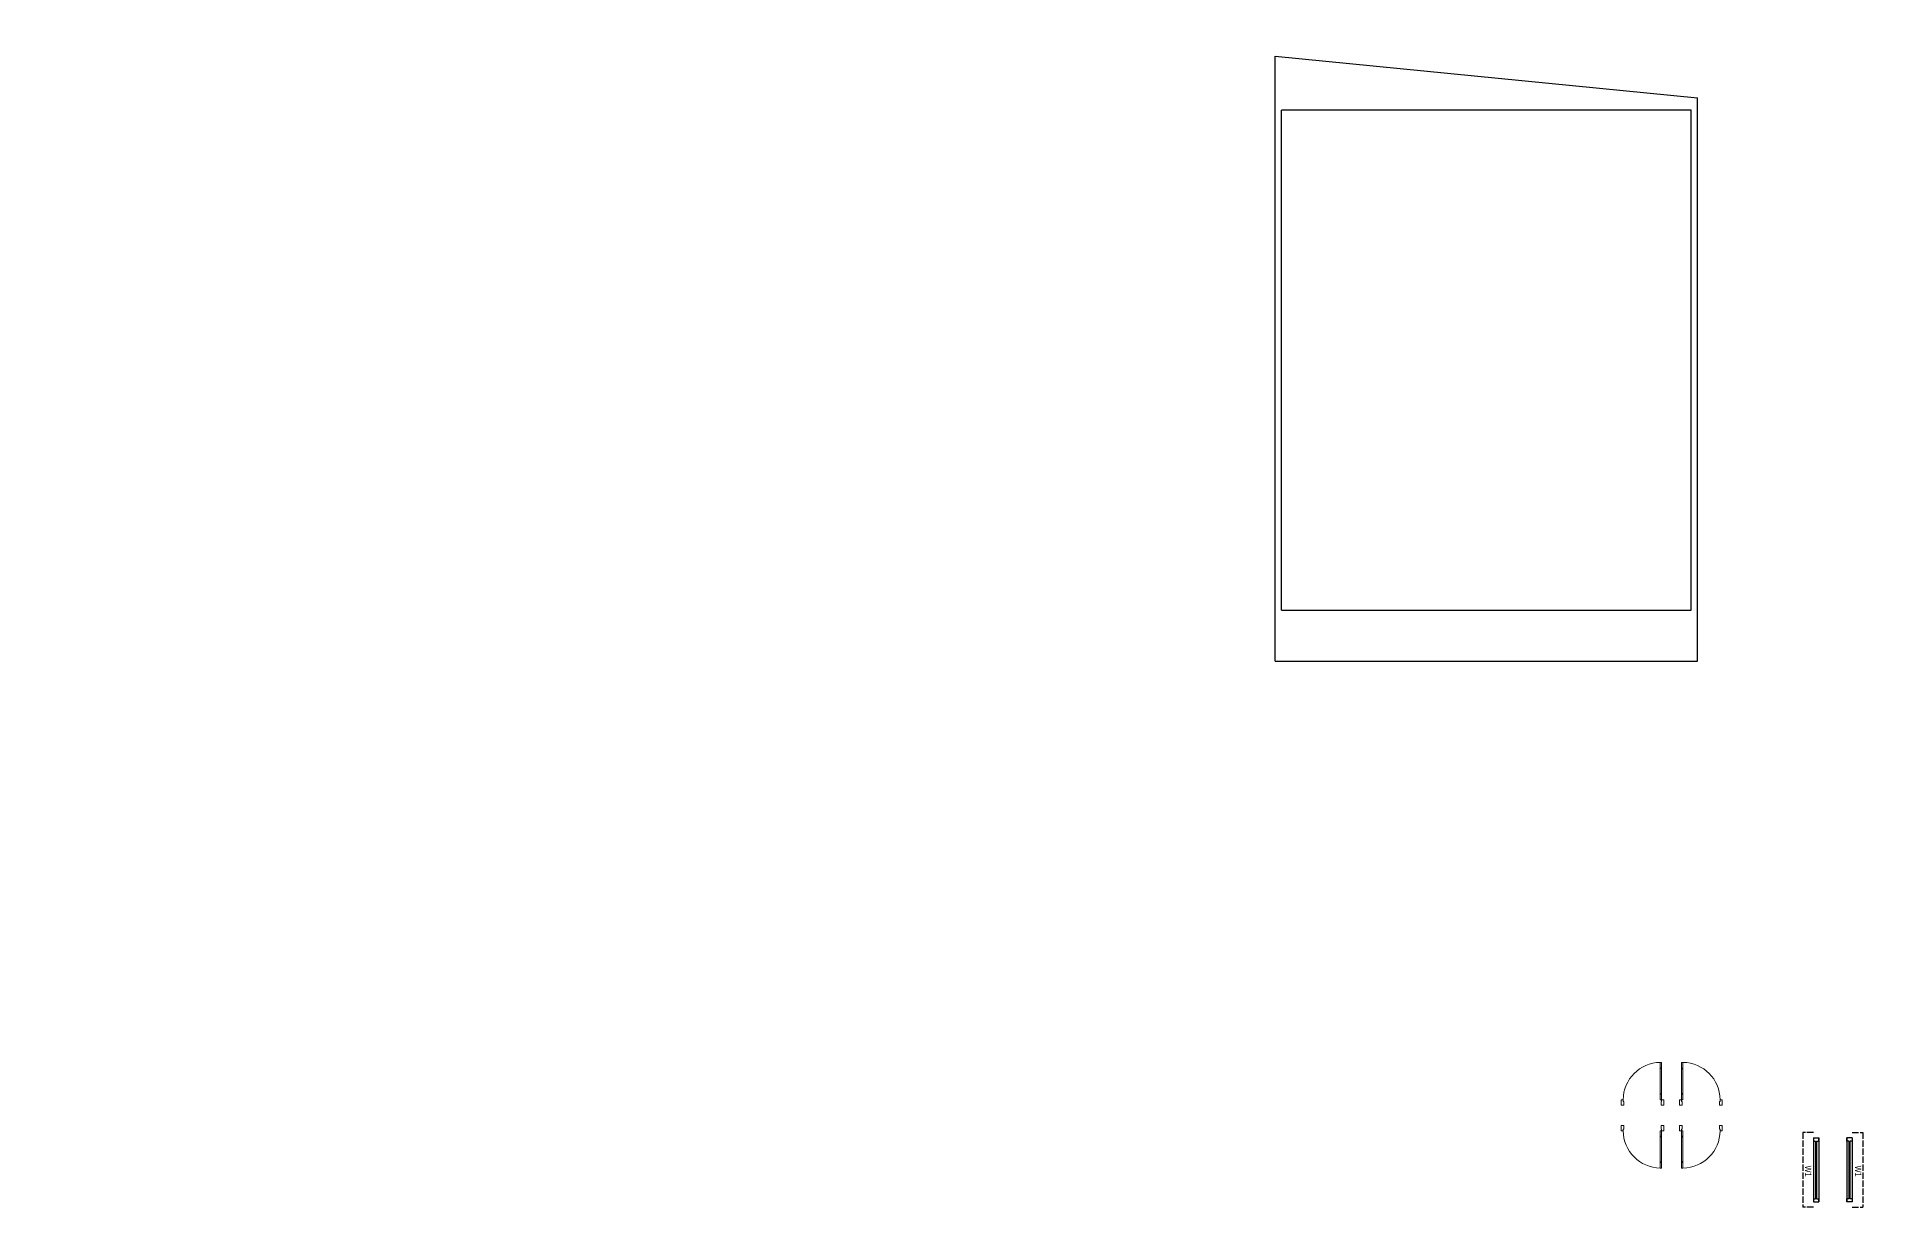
# Model space of a CAD drawing. Header units: inches. Extents: x -4010 to 92088, y -38563 to -1318.
# Drawn here: x 79293 to 81017, y -33964 to -32867 of the extents above; entities that cross this region are included whole.
import ezdxf

# ---------------------------------------------------------------- set-up
doc = ezdxf.new("R2010")
doc.units = ezdxf.units.IN
doc.header["$MEASUREMENT"] = 0
doc.header["$PDMODE"] = 99
doc.linetypes.add('ACAD_ISO02W100', pattern=[15, 12, -3])
for name, color, linetype, lineweight in [('1-FOUNDATION DIM', 31, 'Continuous', 5), ('door', 132, 'Continuous', 15), ('R0D', 1, 'Continuous', 35)]:
    doc.layers.add(name, color=color, linetype=linetype, lineweight=lineweight)
for name, color, linetype in [('Rod', 1, 'Continuous'), ('SUN LIGHT', 8, 'ACAD_ISO02W100'), ('TEX', 7, 'Continuous'), ('wall', 3, 'Continuous'), ('WINDOOR', 7, 'Continuous')]:
    doc.layers.add(name, color=color, linetype=linetype)
doc.styles.add('ARIAL', font='arial.ttf')
doc.styles.get("Standard").update_dxf_attribs({"font": 'ARIALN.TTF'})
doc.dimstyles.new('3-8', dxfattribs={"dimscale": 1.25, "dimtxt": 6, "dimasz": 2, "dimexe": 0.18, "dimexo": 6, "dimgap": 0, "dimtad": 0, "dimdec": 0, "dimzin": 3, "dimdsep": 46, "dimlunit": 3, "dimtxsty": 'ARIAL', "dimblk": 'DD', "dimcen": 1, "dimse1": 1, "dimse2": 1, "dimclrd": 256, "dimclrt": 256, "dimadec": 0, "dimazin": 0, "dimtfac": 0.5, "dimtdec": 0, "dimtmove": 2, "dimatfit": 0, "dimfxl": 0.18, "dimtvp": 0.75, "dimfrac": 1, "dimtolj": 1, "dimtzin": 0, "dimarcsym": 0})

# ---------------------------------------------------------------- blocks, each defined once
blk = doc.blocks.new('D40')
at = {"layer": 'door'}
for p, q in [((2, 5), (2, 40)), ((3.2, 40), (2, 40)), ((2.4, 34), (2.4, 34.7)), ((2.9, 34.7), (2.4, 34.7)), ((2.9, 34), (2.9, 34.7)), ((3.2, 5), (3.2, 40)), ((2.4, 34), (2, 34)), ((3.2, 34), (2.9, 34)), ((0, 0), (0, 5)), ((0, 5), (2, 5)), ((2.5, 0), (0, 0)), ((2, 11), (2.4, 11)), ((2, 5), (2, 3.5)), ((2, 5), (3.2, 5)), ((2, 3.5), (2.5, 3.5)), ((2.4, 10.2), (2.4, 11)), ((2.4, 10.2), (2.9, 10.2)), ((2.5, 3.5), (2.5, 0)), ((2.9, 10.2), (2.9, 11)), ((2.9, 11), (3.2, 11)), ((38, 3.5), (37.5, 3.5)), ((37.5, 3.5), (37.5, 0)), ((37.5, 0), (40, 0)), ((40, 5), (38, 5)), ((38, 5), (38, 3.5)), ((40, 0), (40, 5))]:
    blk.add_line(p, q, dxfattribs=at)
blk.add_arc((2.9, 4.9), 35.1, 0.2318, 89.393, dxfattribs=at)
blk = doc.blocks.new('W-1')
at = {"layer": 'WINDOOR'}
for p, q in [((-60, 0), (-60, -5)), ((-60, 0), (-57, 0)), ((-60, 0), (0, 0)), ((-57, 0), (-57, -2)), ((-3, 0), (-3, -2)), ((0, 0), (0, -5)), ((-57, -5), (-60, -5)), ((-60, -5), (0, -5)), ((-57, -2), (-3, -2)), ((-57, -3), (-57, -5)), ((-57, -3), (-3, -3)), ((-56, -2), (-56, -3)), ((-4, -2), (-4, -3)), ((-3, -3), (-3, -5)), ((0, -5), (-3, -5))]:
    blk.add_line(p, q, dxfattribs=at)
blk = doc.blocks.new('DD')
for p, q in [((-1.6, 0), (1.6, 0)), ((0, 1.6), (0, -1.6))]:
    blk.add_line(p, q)
at = {"const_width": 0.3}
blk.add_lwpolyline([(-0.15, 0, 1), (0.15, 0, 1)], format="xyb", close=True, dxfattribs=at)
blk = doc.blocks.new('*D1277')
at = {"layer": 'Defpoints', "color": 0}
for p in [(81465.7, -33209.6), (70093, -33399.6), (70106.6, -33399.6)]:
    blk.add_point(p, dxfattribs=at)
at = {"layer": 'R0D', "lineweight": -2}
blk.add_line((70106.6, -33212.1), (70106.6, -33397.1), dxfattribs=at)
at = {"layer": 'R0D', "lineweight": -2, "xscale": 2.5, "yscale": 2.5, "zscale": 2.5}
for p, rotation in [((70106.6, -33209.6), 90), ((70106.6, -33399.6), 270)]:
    blk.add_blockref('DD', p, dxfattribs=dict(at, rotation=rotation))
at = {"layer": 'R0D', "insert": (70100.8, -33304.6), "char_height": 7.5, "attachment_point": 5, "rotation": 90, "style": 'ARIAL'}
blk.add_mtext('\\A1;15\'-10"', dxfattribs=at)
blk = doc.blocks.new('*D1279')
at = {"layer": 'Defpoints', "color": 0}
for p in [(82310.8, -33257.6), (70093, -33447.6), (70106.6, -33447.6)]:
    blk.add_point(p, dxfattribs=at)
at = {"layer": 'R0D', "lineweight": -2}
blk.add_line((70106.6, -33260.1), (70106.6, -33445.1), dxfattribs=at)
at = {"layer": 'R0D', "lineweight": -2, "xscale": 2.5, "yscale": 2.5, "zscale": 2.5}
for p, rotation in [((70106.6, -33257.6), 90), ((70106.6, -33447.6), 270)]:
    blk.add_blockref('DD', p, dxfattribs=dict(at, rotation=rotation))
at = {"layer": 'R0D', "insert": (70100.8, -33352.6), "char_height": 7.5, "attachment_point": 5, "rotation": 90, "style": 'ARIAL'}
blk.add_mtext('\\A1;15\'-10"', dxfattribs=at)
blk = doc.blocks.new('*D1281')
at = {"layer": 'Defpoints', "color": 0}
for p in [(91569.9, -32871.4), (72377.3, -33015.4), (91610.9, -33015.4)]:
    blk.add_point(p, dxfattribs=at)
at = {"layer": 'Rod', "lineweight": -2}
blk.add_line((91610.9, -32873.9), (91610.9, -33012.9), dxfattribs=at)
at = {"layer": 'Rod', "lineweight": -2, "xscale": 2.5, "yscale": 2.5, "zscale": 2.5}
for p, rotation in [((91610.9, -32871.4), 90), ((91610.9, -33015.4), 270)]:
    blk.add_blockref('DD', p, dxfattribs=dict(at, rotation=rotation))
at = {"layer": 'Rod', "insert": (91605.1, -32943.4), "char_height": 7.5, "attachment_point": 5, "rotation": 90, "style": 'ARIAL'}
blk.add_mtext('\\A1;12\'-0"', dxfattribs=at)
blk = doc.blocks.new('*D1305')
at = {"layer": 'Defpoints', "color": 0}
for p in [(84882.7, -33079), (84924.6, -33079), (73551.9, -33243.6)]:
    blk.add_point(p, dxfattribs=at)
at = {"layer": 'Rod', "lineweight": -2}
blk.add_line((84882.7, -33241.1), (84882.7, -33081.5), dxfattribs=at)
at = {"layer": 'Rod', "lineweight": -2, "xscale": 2.5, "yscale": 2.5, "zscale": 2.5}
for p, rotation in [((84882.7, -33079), 90), ((84882.7, -33243.6), 270)]:
    blk.add_blockref('DD', p, dxfattribs=dict(at, rotation=rotation))
at = {"layer": 'Rod', "insert": (84877, -33161.3), "char_height": 7.5, "attachment_point": 5, "rotation": 90, "style": 'ARIAL'}
blk.add_mtext('\\A1;13\'-9"', dxfattribs=at)
blk = doc.blocks.new('*D1308')
at = {"layer": 'Defpoints', "color": 0}
for p in [(73935.9, -33079), (73985.1, -33243.6), (85308.6, -33243.6)]:
    blk.add_point(p, dxfattribs=at)
at = {"layer": 'Rod', "lineweight": -2}
blk.add_line((73985.1, -33081.5), (73985.1, -33241.1), dxfattribs=at)
at = {"layer": 'Rod', "lineweight": -2, "xscale": 2.5, "yscale": 2.5, "zscale": 2.5}
for p, rotation in [((73985.1, -33079), 90), ((73985.1, -33243.6), 270)]:
    blk.add_blockref('DD', p, dxfattribs=dict(at, rotation=rotation))
at = {"layer": 'Rod', "insert": (73979.4, -33161.3), "char_height": 7.5, "attachment_point": 5, "rotation": 90, "style": 'ARIAL'}
blk.add_mtext('\\A1;13\'-9"', dxfattribs=at)
blk = doc.blocks.new('*D1310')
at = {"layer": 'Defpoints', "color": 0}
for p in [(85308.6, -32935), (73935.9, -33399.6), (85387.5, -33399.6)]:
    blk.add_point(p, dxfattribs=at)
at = {"layer": 'Rod', "lineweight": -2}
blk.add_line((85387.5, -32937.5), (85387.5, -33397.1), dxfattribs=at)
at = {"layer": 'Rod', "lineweight": -2, "xscale": 2.5, "yscale": 2.5, "zscale": 2.5}
for p, rotation in [((85387.5, -32935), 90), ((85387.5, -33399.6), 270)]:
    blk.add_blockref('DD', p, dxfattribs=dict(at, rotation=rotation))
at = {"layer": 'Rod', "insert": (85381.7, -33167.3), "char_height": 7.5, "attachment_point": 5, "rotation": 90, "style": 'ARIAL'}
blk.add_mtext('\\A1;38\'-9"', dxfattribs=at)
blk = doc.blocks.new('*D1312')
at = {"layer": 'Defpoints', "color": 0}
for p in [(87548.3, -32930), (76175.6, -33452.6), (87573.4, -33452.6)]:
    blk.add_point(p, dxfattribs=at)
at = {"layer": 'Rod', "lineweight": -2}
blk.add_line((87573.4, -32932.5), (87573.4, -33450.1), dxfattribs=at)
at = {"layer": 'Rod', "lineweight": -2, "xscale": 2.5, "yscale": 2.5, "zscale": 2.5}
for p, rotation in [((87573.4, -32930), 90), ((87573.4, -33452.6), 270)]:
    blk.add_blockref('DD', p, dxfattribs=dict(at, rotation=rotation))
at = {"layer": 'Rod', "insert": (87567.7, -33191.3), "char_height": 7.5, "attachment_point": 5, "rotation": 90, "style": 'ARIAL'}
blk.add_mtext('\\A1;43\'-7"', dxfattribs=at)

msp = doc.modelspace()

# ---------------------------------------------------------------- linework, layer by layer
at = {"layer": 'SUN LIGHT', "linetype": 'ACAD_ISO02W100', "ltscale": 0.5}
for p, q in [((80958.612, -33894.197), (80948.612, -33894.197)), ((80948.612, -33894.197), (80948.612, -33964.197)), ((80994.905, -33894.197), (81004.905, -33894.197)), ((81004.905, -33894.197), (81004.905, -33964.197)), ((80958.612, -33964.197), (80948.612, -33964.197)), ((80994.905, -33964.197), (81004.905, -33964.197))]:
    msp.add_line(p, q, dxfattribs=at)
at = {"layer": 'wall'}
for p, q in [((80454.108, -33452.564), (80454.108, -32885.564)), ((80454.108, -32885.564), (80850.108, -32924.564)), ((80460.108, -33404.564), (80460.108, -32936.031)), ((80844.108, -32936.031), (80460.108, -32936.031)), ((80844.108, -33404.564), (80844.108, -32936.031)), ((80850.108, -33452.564), (80850.108, -32924.564)), ((80460.108, -33404.564), (80844.108, -33404.564)), ((80460.108, -33404.564), (80844.108, -33404.564)), ((80454.108, -33452.564), (80850.108, -33452.564))]:
    msp.add_line(p, q, dxfattribs=at)

# ---------------------------------------------------------------- block references
at = {"layer": '1-FOUNDATION DIM', "xscale": -1}
msp.add_blockref('D40', (80818.332, -33868.477), dxfattribs=at)
at = {"layer": '1-FOUNDATION DIM'}
msp.add_blockref('D40', (80833.138, -33868.477), dxfattribs=at)
at = {"layer": '1-FOUNDATION DIM', "rotation": 180}
msp.add_blockref('D40', (80818.332, -33887.487), dxfattribs=at)
at = {"layer": '1-FOUNDATION DIM', "xscale": -1, "rotation": 180}
msp.add_blockref('D40', (80833.138, -33887.487), dxfattribs=at)
at = {"layer": 'WINDOOR', "ltscale": 10, "xscale": -1, "rotation": 90}
msp.add_blockref('W-1', (80958.612, -33959.197), dxfattribs=at)
at = {"layer": 'WINDOOR', "ltscale": 10, "rotation": 270}
msp.add_blockref('W-1', (80994.905, -33959.197), dxfattribs=at)

# ---------------------------------------------------------------- texts
at = {"layer": 'TEX', "linetype": 'ByBlock', "char_height": 6, "width": 18.77154, "rotation": 270}
for insert, attachment_point in [((80950.857, -33925.208), 7), ((81003.757, -33925.208), 1)]:
    msp.add_mtext('{\\fArial Narrow|b0|i0|c0|p34;W1}', dxfattribs=dict(at, insert=insert, attachment_point=attachment_point))

# ---------------------------------------------------------------- dimensions: what is measured, and where the dimension line sits
at = {"layer": 'R0D'}
for base, p1, p2, picture, middle in [((70106.556, -33399.564), (81465.709, -33209.564), (70093.026, -33399.564), '*D1277', (70100.812, -33304.564)), ((70106.556, -33447.564), (82310.844, -33257.564), (70093.026, -33447.564), '*D1279', (70100.812, -33352.564))]:
    dim = msp.add_linear_dim(base=base, p1=p1, p2=p2, angle=90, dimstyle='3-8', dxfattribs=at)
    dim.commit()
    dim.dimension.update_dxf_attribs({"geometry": picture, "text_midpoint": middle})
at = {"layer": 'Rod'}
for base, p1, p2, picture, middle in [((91610.879, -33015.36), (91569.871, -32871.36), (72377.328, -33015.36), '*D1281', (91605.135, -32943.36)), ((85387.491, -33399.564), (85308.608, -32935.031), (73935.926, -33399.564), '*D1310', (85381.744, -33167.297)), ((87573.442, -33452.564), (87548.278, -32930.031), (76175.595, -33452.564), '*D1312', (87567.694, -33191.297)), ((84882.721, -33078.995), (73551.926, -33243.564), (84924.608, -33078.995), '*D1305', (84876.973, -33161.28)), ((73985.099, -33243.564), (73935.926, -33078.995), (85308.608, -33243.564), '*D1308', (73979.351, -33161.28))]:
    dim = msp.add_linear_dim(base=base, p1=p1, p2=p2, angle=90, dimstyle='3-8', dxfattribs=at)
    dim.commit()
    dim.dimension.update_dxf_attribs({"geometry": picture, "text_midpoint": middle})

doc.saveas('drawing.dxf')
